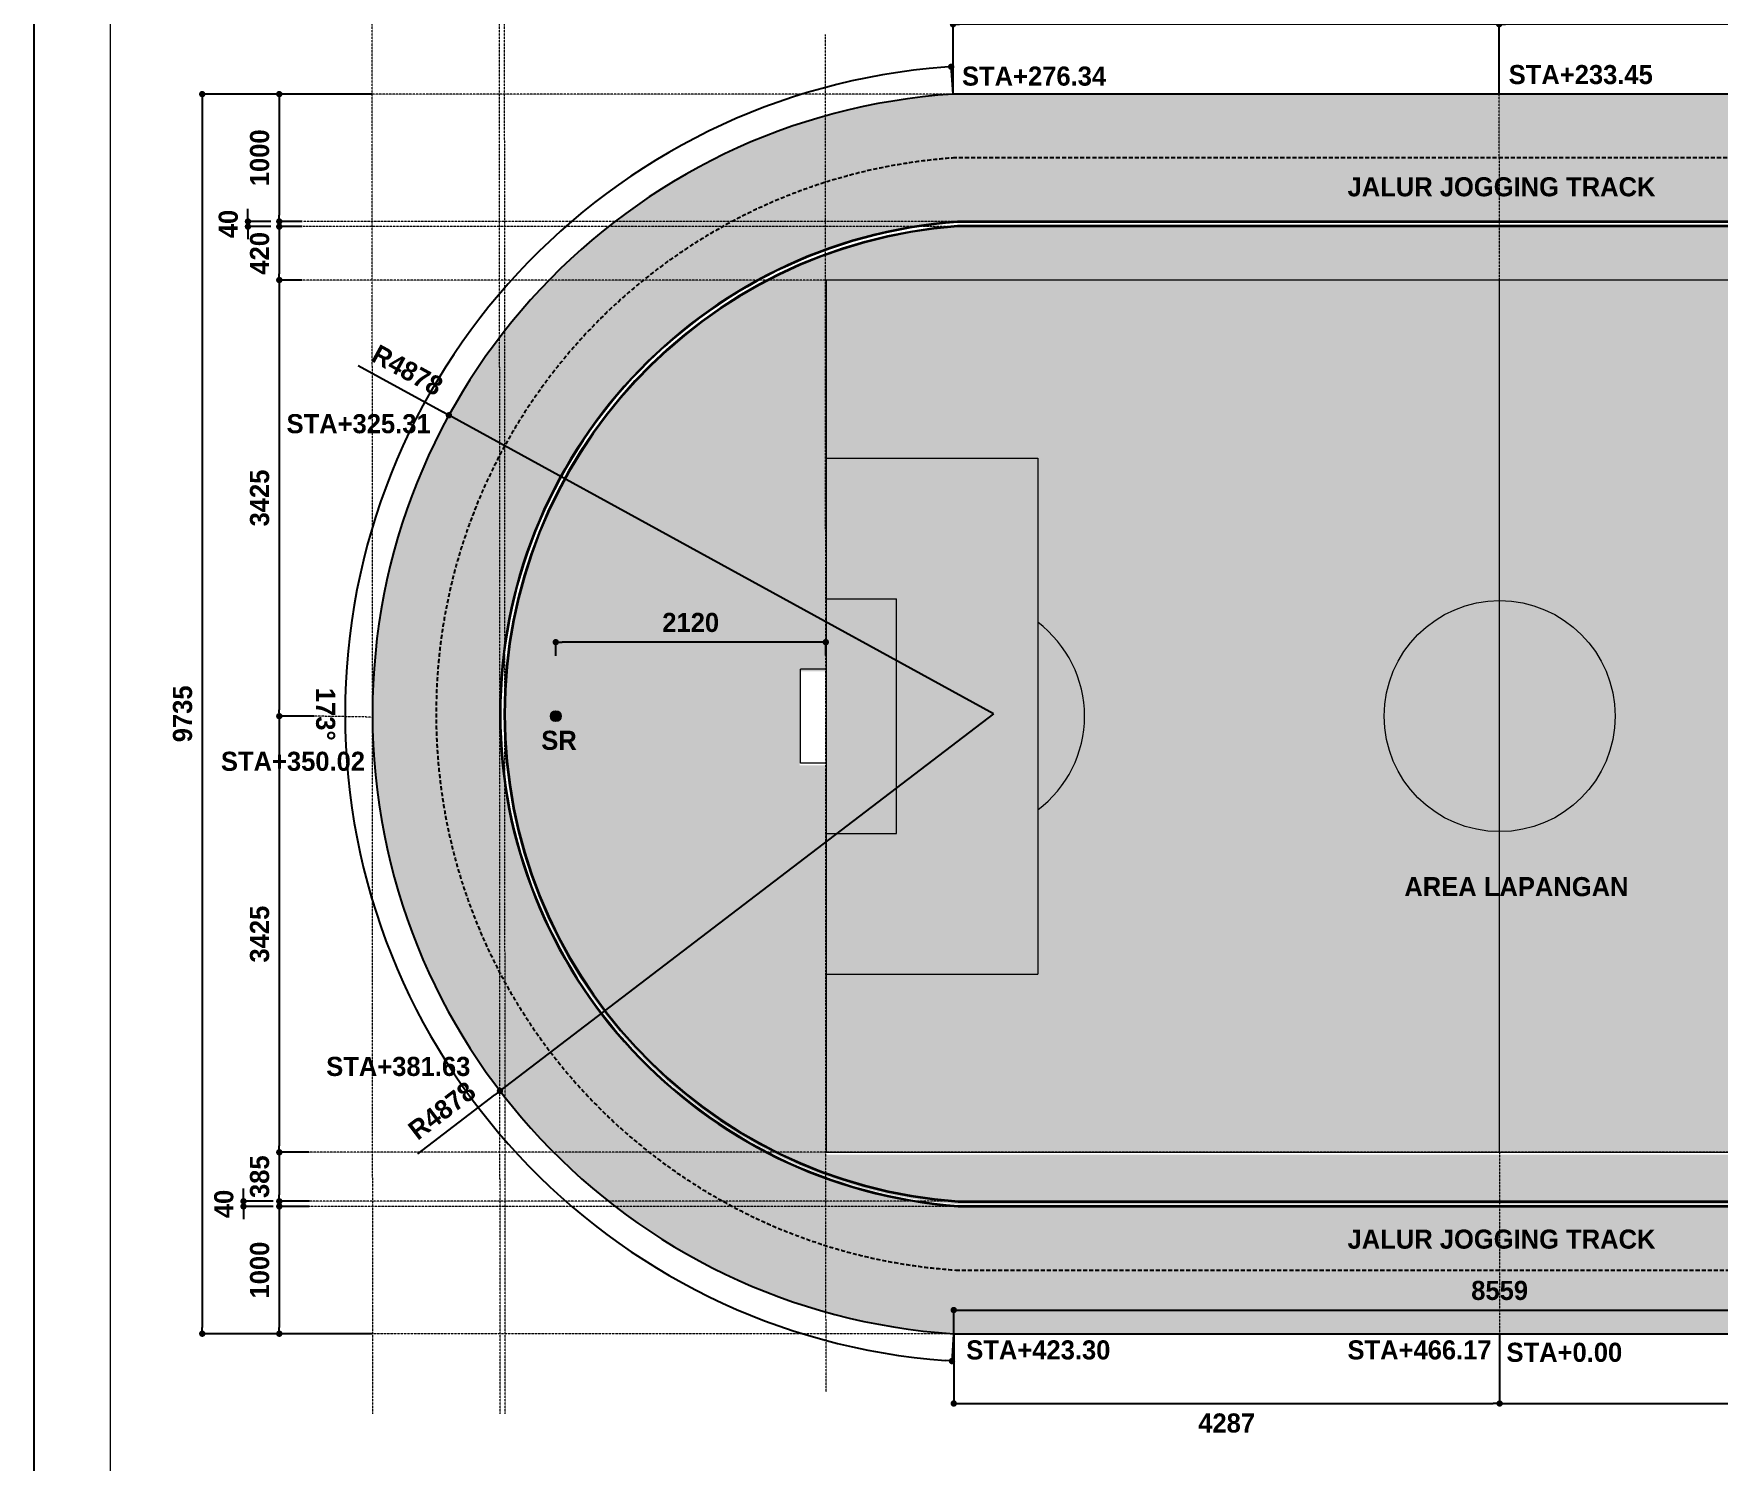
# Model space of a CAD drawing. Header units: centimetres. Extents: x -292707 to 138715, y -53922 to 66277.
# Drawn here: x 12715 to 25945, y -4486 to 6726 of the extents above; entities that cross this region are included whole.
import ezdxf

# ---------------------------------------------------------------- set-up
doc = ezdxf.new("R2010")
doc.units = ezdxf.units.CM
doc.linetypes.add('HIDDEN', pattern=[9.525, 6.35, -3.175])
for name, color, linetype in [('A-ALINE-7', 119, 'Continuous'), ('A-DIM', 157, 'Continuous'), ('A-TEXT', 254, 'Continuous')]:
    doc.layers.add(name, color=color, linetype=linetype)
for name, color, linetype, lineweight, true_color in [('A-FILL-1', 250, 'Continuous', 0, 0x333333), ('A-FILL-3', 7, 'Continuous', 0, 0x666666), ('A-FILL-5', 7, 'Continuous', 0, 0x999999), ('A-FILL-7', 7, 'Continuous', 0, 0xcccccc), ('A-FILL-8', 7, 'Continuous', 0, 0xe6e6e6), ('A-HATCH-97', 7, 'Continuous', 0, 0xf7f7f7), ('A-HATCH-97 @ 0.1', 7, 'Continuous', 0, 0xf7f7f7), ('A-HATCH-97 @ 10', 7, 'Continuous', 0, 0xf7f7f7), ('A-HATCH-97 @ 5', 7, 'Continuous', 0, 0xf7f7f7), ('A-HATCH-97 @ 7', 7, 'Continuous', 0, 0xf7f7f7)]:
    doc.layers.add(name, color=color, linetype=linetype, lineweight=lineweight, true_color=true_color)
doc.styles.add('Scale 1000', font='GOTHICB.TTF', dxfattribs={"height": 150})
doc.dimstyles.new('Scale 1000', dxfattribs={"dimscale": 0, "dimtxt": 150, "dimasz": 50, "dimexe": 5, "dimexo": 3, "dimgap": 75, "dimtad": 2, "dimdec": 0, "dimtxsty": 'Scale 1000', "dimblk": 'DOT', "dimcen": 2.5, "dimclrd": 256, "dimclre": 256, "dimclrt": 254, "dimadec": 0, "dimazin": 0, "dimtfac": 1, "dimtdec": 0, "dimtmove": 0, "dimatfit": 3, "dimldrblk": 'DOTSMALL', "dimfxl": 1, "dimtfillclr": 256, "dimlwd": -1, "dimlwe": -1, "dimarcsym": 0})

# ---------------------------------------------------------------- blocks, each defined once
blk = doc.blocks.new('_Dot')
at = {"color": 0, "linetype": 'ByBlock', "lineweight": -2}
blk.add_line((-0.5, 0), (-1, 0), dxfattribs=at)
at = {"color": 0, "linetype": 'ByBlock', "const_width": 0.5}
blk.add_lwpolyline([(-0.25, 0, 1), (0.25, 0, 1)], format="xyb", close=True, dxfattribs=at)
blk = doc.blocks.new('*D59')
at = {"layer": 'A-DIM', "ltscale": 0.25, "transparency": 16777216}
for p, q in [((14874, 6251), (14639, 6251)), ((14644, 6201), (14644, 5301)), ((14824, 5251), (14639, 5251))]:
    blk.add_line(p, q, dxfattribs=at)
at = {"layer": 'Defpoints', "color": 0, "ltscale": 0.25, "transparency": 16777216}
for p in [(14877, 6251), (14644, 5251), (14827, 5251)]:
    blk.add_point(p, dxfattribs=at)
at = {"layer": 'A-DIM', "ltscale": 0.25, "transparency": 16777216, "xscale": 50, "yscale": 50, "zscale": 50}
for p, rotation in [((14644, 6251), 90), ((14644, 5251), 270)]:
    blk.add_blockref('_Dot', p, dxfattribs=dict(at, rotation=rotation))
at = {"layer": 'A-DIM', "color": 254, "ltscale": 0.25, "transparency": 16777216, "insert": (14490, 5751), "char_height": 150, "attachment_point": 5, "rotation": 90, "style": 'Scale 1000'}
blk.add_mtext('1000', dxfattribs=at)
blk = doc.blocks.new('_DotSmall')
at = {"color": 0, "linetype": 'ByBlock', "const_width": 0.5}
blk.add_lwpolyline([(-0.0625, 0, 1), (0.0625, 0, 1)], format="xyb", close=True, dxfattribs=at)
blk = doc.blocks.new('*D60')
at = {"layer": 'A-DIM', "ltscale": 0.25, "transparency": 16777216}
for p, q in [((14824, 4791), (14639, 4791)), ((14644, 4741), (14644, 1416)), ((14918, 1366), (14639, 1366))]:
    blk.add_line(p, q, dxfattribs=at)
at = {"layer": 'Defpoints', "color": 0, "ltscale": 0.25, "transparency": 16777216}
for p in [(14827, 4791), (14644, 1366), (14921, 1366)]:
    blk.add_point(p, dxfattribs=at)
at = {"layer": 'A-DIM', "ltscale": 0.25, "transparency": 16777216, "xscale": 50, "yscale": 50, "zscale": 50}
for p, rotation in [((14644, 4791), 90), ((14644, 1366), 270)]:
    blk.add_blockref('_Dot', p, dxfattribs=dict(at, rotation=rotation))
at = {"layer": 'A-DIM', "color": 254, "ltscale": 0.25, "transparency": 16777216, "insert": (14490, 3079), "char_height": 150, "attachment_point": 5, "rotation": 90, "style": 'Scale 1000'}
blk.add_mtext('3425', dxfattribs=at)
blk = doc.blocks.new('*D61')
at = {"layer": 'A-DIM', "ltscale": 0.25, "transparency": 16777216}
for p, q in [((14918, 1366), (14639, 1366)), ((14644, 1316), (14644, -2009)), ((14878, -2059), (14639, -2059))]:
    blk.add_line(p, q, dxfattribs=at)
at = {"layer": 'Defpoints', "color": 0, "ltscale": 0.25, "transparency": 16777216}
for p in [(14921, 1366), (14644, -2059), (14881, -2059)]:
    blk.add_point(p, dxfattribs=at)
at = {"layer": 'A-DIM', "ltscale": 0.25, "transparency": 16777216, "xscale": 50, "yscale": 50, "zscale": 50}
for p, rotation in [((14644, 1366), 90), ((14644, -2059), 270)]:
    blk.add_blockref('_Dot', p, dxfattribs=dict(at, rotation=rotation))
at = {"layer": 'A-DIM', "color": 254, "ltscale": 0.25, "transparency": 16777216, "insert": (14490, -346), "char_height": 150, "attachment_point": 5, "rotation": 90, "style": 'Scale 1000'}
blk.add_mtext('3425', dxfattribs=at)
blk = doc.blocks.new('*D62')
at = {"layer": 'A-DIM', "ltscale": 0.25, "transparency": 16777216}
for p, q in [((14878, -2484), (14639, -2484)), ((14644, -2534), (14644, -3434)), ((14878, -3484), (14639, -3484))]:
    blk.add_line(p, q, dxfattribs=at)
at = {"layer": 'Defpoints', "color": 0, "ltscale": 0.25, "transparency": 16777216}
for p in [(14881, -2484), (14644, -3484), (14881, -3484)]:
    blk.add_point(p, dxfattribs=at)
at = {"layer": 'A-DIM', "ltscale": 0.25, "transparency": 16777216, "xscale": 50, "yscale": 50, "zscale": 50}
for p, rotation in [((14644, -2484), 90), ((14644, -3484), 270)]:
    blk.add_blockref('_Dot', p, dxfattribs=dict(at, rotation=rotation))
at = {"layer": 'A-DIM', "color": 254, "ltscale": 0.25, "transparency": 16777216, "insert": (14490, -2984), "char_height": 150, "attachment_point": 5, "rotation": 90, "style": 'Scale 1000'}
blk.add_mtext('1000', dxfattribs=at)
blk = doc.blocks.new('gfdgfd')
at = {"layer": 'A-FILL-8'}
h = blk.add_hatch(color=256, dxfattribs=at)
h.dxf.hatch_style = 1
h.paths.add_polyline_path([(29518, 27), (18938, 27), (18938, -6823), (29518, -6823)])
at = {"layer": 'A-FILL-1'}
for p, q in [((24228, -6823), (24228, 27)), ((18938, -1371), (20600, -1371)), ((20600, -1371), (20600, -5425)), ((18938, -2476), (19492, -2476)), ((19492, -4320), (19492, -2476)), ((18938, -3029), (18736, -3029)), ((18736, -3767), (18736, -3029)), ((18938, -3767), (18736, -3767)), ((18938, -4320), (19492, -4320)), ((18938, -5425), (20600, -5425))]:
    blk.add_line(p, q, dxfattribs=at)
blk.add_lwpolyline([(29518, 27), (18938, 27), (18938, -6823), (29518, -6823)], close=True, dxfattribs=at)
for points in [[(29518, -1371), (27856, -1371), (27856, -5425), (29518, -5425)], [(29518, -4320), (28964, -4320), (28964, -2476), (29518, -2476)], [(29518, -3767), (29719, -3767), (29719, -3029), (29518, -3029)]]:
    blk.add_lwpolyline(points, dxfattribs=at)
blk.add_circle((24228, -3398), 907, dxfattribs=at)
for centre, start, end in [((20046, -3398), 306.9482, 53.0518), ((28410, -3398), 126.9482, 233.0518)]:
    blk.add_arc(centre, 922, start, end, dxfattribs=at)
blk = doc.blocks.new('*D64')
at = {"layer": 'A-DIM', "ltscale": 0.25, "transparency": 16777216}
for p, q in [((14878, -2059), (14639, -2059)), ((14644, -2109), (14644, -2394)), ((14878, -2444), (14639, -2444))]:
    blk.add_line(p, q, dxfattribs=at)
at = {"layer": 'Defpoints', "color": 0, "ltscale": 0.25, "transparency": 16777216}
for p in [(14881, -2059), (14644, -2444), (14881, -2444)]:
    blk.add_point(p, dxfattribs=at)
at = {"layer": 'A-DIM', "ltscale": 0.25, "transparency": 16777216, "xscale": 50, "yscale": 50, "zscale": 50}
for p, rotation in [((14644, -2059), 90), ((14644, -2444), 270)]:
    blk.add_blockref('_Dot', p, dxfattribs=dict(at, rotation=rotation))
at = {"layer": 'A-DIM', "color": 254, "ltscale": 0.25, "transparency": 16777216, "insert": (14490, -2251), "char_height": 150, "attachment_point": 5, "rotation": 90, "style": 'Scale 1000'}
blk.add_mtext('385', dxfattribs=at)
blk = doc.blocks.new('*D65')
at = {"layer": 'A-DIM', "ltscale": 0.25, "transparency": 16777216}
for p, q in [((14824, 5211), (14639, 5211)), ((14644, 5161), (14644, 4841)), ((14824, 4791), (14639, 4791))]:
    blk.add_line(p, q, dxfattribs=at)
at = {"layer": 'Defpoints', "color": 0, "ltscale": 0.25, "transparency": 16777216}
for p in [(14827, 5211), (14644, 4791), (14827, 4791)]:
    blk.add_point(p, dxfattribs=at)
at = {"layer": 'A-DIM', "ltscale": 0.25, "transparency": 16777216, "xscale": 50, "yscale": 50, "zscale": 50}
for p, rotation in [((14644, 5211), 90), ((14644, 4791), 270)]:
    blk.add_blockref('_Dot', p, dxfattribs=dict(at, rotation=rotation))
at = {"layer": 'A-DIM', "color": 254, "ltscale": 0.25, "transparency": 16777216, "insert": (14490, 5001), "char_height": 150, "attachment_point": 5, "rotation": 90, "style": 'Scale 1000'}
blk.add_mtext('420', dxfattribs=at)
blk = doc.blocks.new('*D66')
at = {"layer": 'A-DIM', "ltscale": 0.25, "transparency": 16777216}
for p, q in [((14398, 5301), (14398, 5351)), ((14578, 5251), (14393, 5251)), ((14578, 5211), (14393, 5211)), ((14398, 5251), (14398, 5211)), ((14398, 5161), (14398, 5111))]:
    blk.add_line(p, q, dxfattribs=at)
at = {"layer": 'Defpoints', "color": 0, "ltscale": 0.25, "transparency": 16777216}
for p in [(14398, 5211), (14581, 5251), (14581, 5211)]:
    blk.add_point(p, dxfattribs=at)
at = {"layer": 'A-DIM', "ltscale": 0.25, "transparency": 16777216, "xscale": 50, "yscale": 50, "zscale": 50}
for p, rotation in [((14398, 5251), 270), ((14398, 5211), 90)]:
    blk.add_blockref('_Dot', p, dxfattribs=dict(at, rotation=rotation))
at = {"layer": 'A-DIM', "color": 254, "ltscale": 0.25, "transparency": 16777216, "insert": (14244, 5231), "char_height": 150, "attachment_point": 5, "rotation": 90, "style": 'Scale 1000'}
blk.add_mtext('40', dxfattribs=at)
blk = doc.blocks.new('*D69')
at = {"layer": 'A-DIM', "ltscale": 0.25, "transparency": 16777216}
for p, q in [((14363, -2394), (14363, -2344)), ((14596, -2444), (14358, -2444)), ((14596, -2484), (14358, -2484)), ((14363, -2484), (14363, -2444)), ((14363, -2534), (14363, -2584))]:
    blk.add_line(p, q, dxfattribs=at)
at = {"layer": 'Defpoints', "color": 0, "ltscale": 0.25, "transparency": 16777216}
for p in [(14363, -2444), (14599, -2444), (14599, -2484)]:
    blk.add_point(p, dxfattribs=at)
at = {"layer": 'A-DIM', "ltscale": 0.25, "transparency": 16777216, "xscale": 50, "yscale": 50, "zscale": 50}
for p, rotation in [((14363, -2444), 270), ((14363, -2484), 90)]:
    blk.add_blockref('_Dot', p, dxfattribs=dict(at, rotation=rotation))
at = {"layer": 'A-DIM', "color": 254, "ltscale": 0.25, "transparency": 16777216, "insert": (14209, -2465), "char_height": 150, "attachment_point": 5, "rotation": 90, "style": 'Scale 1000'}
blk.add_mtext('40', dxfattribs=at)
blk = doc.blocks.new('*D70')
at = {"layer": 'A-DIM', "ltscale": 0.25, "transparency": 16777216}
for p, q in [((15371, 6251), (14034, 6251)), ((14039, 6201), (14039, -3434)), ((15371, -3484), (14034, -3484))]:
    blk.add_line(p, q, dxfattribs=at)
at = {"layer": 'Defpoints', "color": 0, "ltscale": 0.25, "transparency": 16777216}
for p in [(15374, 6251), (14039, -3484), (15374, -3484)]:
    blk.add_point(p, dxfattribs=at)
at = {"layer": 'A-DIM', "ltscale": 0.25, "transparency": 16777216, "xscale": 50, "yscale": 50, "zscale": 50}
for p, rotation in [((14039, 6251), 90), ((14039, -3484), 270)]:
    blk.add_blockref('_Dot', p, dxfattribs=dict(at, rotation=rotation))
at = {"layer": 'A-DIM', "color": 254, "ltscale": 0.25, "transparency": 16777216, "insert": (13885, 1384), "char_height": 150, "attachment_point": 5, "rotation": 90, "style": 'Scale 1000'}
blk.add_mtext('9735', dxfattribs=at)
blk = doc.blocks.new('*D71')
at = {"layer": 'A-DIM', "ltscale": 0.25, "transparency": 16777216}
for p, q in [((16815, 1841), (16815, 1952)), ((18886, 1947), (16865, 1947)), ((18936, 1842), (18936, 1952))]:
    blk.add_line(p, q, dxfattribs=at)
at = {"layer": 'Defpoints', "color": 0, "ltscale": 0.25, "transparency": 16777216}
for p in [(16815, 1947), (16815, 1838), (18936, 1839)]:
    blk.add_point(p, dxfattribs=at)
at = {"layer": 'A-DIM', "ltscale": 0.25, "transparency": 16777216, "xscale": 50, "yscale": 50, "zscale": 50, "rotation": 180}
blk.add_blockref('_Dot', (16815, 1947), dxfattribs=at)
at = {"layer": 'A-DIM', "ltscale": 0.25, "transparency": 16777216, "xscale": 50, "yscale": 50, "zscale": 50}
blk.add_blockref('_Dot', (18936, 1947), dxfattribs=at)
at = {"layer": 'A-DIM', "color": 254, "ltscale": 0.25, "transparency": 16777216, "insert": (17875, 2101), "char_height": 150, "attachment_point": 5, "style": 'Scale 1000'}
blk.add_mtext('2120', dxfattribs=at)
blk = doc.blocks.new('jhgkjhkjhkjh')
at = {"layer": 'A-FILL-1', "ltscale": 0.25}
blk.add_lwpolyline([(-1286.61, 931.53), (-933.61, 931.53), (-933.61, 1218.53), (-1286.61, 1218.53)], close=True, dxfattribs=at)
at = {"layer": 'Defpoints'}
blk.add_lwpolyline([(-1296.61, 926.53), (-876.61, 926.53), (-876.61, 1223.53), (-1296.61, 1223.53)], close=True, dxfattribs=at)
blk = doc.blocks.new('*D147')
at = {"layer": 'A-DIM', "ltscale": 0.25, "transparency": 16777216}
for p, q in [((19935, 6254), (19921, 6471)), ((19940, -3487), (19926, -3704))]:
    blk.add_line(p, q, dxfattribs=at)
blk.add_arc((20254, 1384), 5093, 94.3019, 265.7579, dxfattribs=at)
at = {"layer": 'Defpoints', "color": 0, "ltscale": 0.25, "transparency": 16777216}
for p in [(19935, 6251), (15787, 3832), (20254, 1384), (19941, -3484)]:
    blk.add_point(p, dxfattribs=at)
at = {"layer": 'A-DIM', "ltscale": 0.25, "transparency": 16777216, "xscale": 50, "yscale": 50, "zscale": 50}
for p, rotation in [((19921, 6466), 4.020624942834791), ((19927, -3699), 356.0391179693249)]:
    blk.add_blockref('_Dot', p, dxfattribs=dict(at, rotation=rotation))
at = {"layer": 'A-DIM', "color": 254, "ltscale": 0.25, "transparency": 16777216, "insert": (15007, 1381), "char_height": 150, "attachment_point": 5, "rotation": 270.0299, "style": 'Scale 1000'}
blk.add_mtext('173°', dxfattribs=at)
blk = doc.blocks.new('*D151')
at = {"layer": 'A-DIM', "ltscale": 0.25, "transparency": 16777216}
for p, q in [((19941, -3481), (19941, -3293)), ((19991, -3298), (28449, -3298)), ((28499, -3295), (28499, -3293))]:
    blk.add_line(p, q, dxfattribs=at)
at = {"layer": 'Defpoints', "color": 0, "ltscale": 0.25, "transparency": 16777216}
for p in [(28499, -3298), (28499, -3298), (19941, -3484)]:
    blk.add_point(p, dxfattribs=at)
at = {"layer": 'A-DIM', "ltscale": 0.25, "transparency": 16777216, "xscale": 50, "yscale": 50, "zscale": 50, "rotation": 180}
blk.add_blockref('_Dot', (19941, -3298), dxfattribs=at)
at = {"layer": 'A-DIM', "ltscale": 0.25, "transparency": 16777216, "xscale": 50, "yscale": 50, "zscale": 50}
blk.add_blockref('_Dot', (28499, -3298), dxfattribs=at)
at = {"layer": 'A-DIM', "color": 254, "ltscale": 0.25, "transparency": 16777216, "insert": (24228, -3145), "char_height": 150, "attachment_point": 5, "style": 'Scale 1000'}
blk.add_mtext('8559', dxfattribs=at)
blk = doc.blocks.new('*D153')
at = {"layer": 'A-DIM', "ltscale": 0.25, "transparency": 16777216}
for p, q in [((15263, 4120), (15933, 3753)), ((20254, 1384), (15976, 3729))]:
    blk.add_line(p, q, dxfattribs=at)
at = {"layer": 'Defpoints', "color": 0, "ltscale": 0.25, "transparency": 16777216}
for p in [(15976, 3729), (20254, 1384)]:
    blk.add_point(p, dxfattribs=at)
at = {"layer": 'A-DIM', "ltscale": 0.25, "transparency": 16777216, "xscale": 50, "yscale": 50, "zscale": 50, "rotation": 331.2663771787309}
blk.add_blockref('_Dot', (15976, 3729), dxfattribs=at)
at = {"layer": 'A-DIM', "color": 254, "ltscale": 0.25, "transparency": 16777216, "insert": (15650, 4083), "char_height": 150, "attachment_point": 5, "rotation": 331.2664, "style": 'Scale 1000'}
blk.add_mtext('R4878', dxfattribs=at)
blk = doc.blocks.new('*D154')
at = {"layer": 'A-DIM', "ltscale": 0.25, "transparency": 16777216}
for p, q in [((20254, 1384), (16377, -1577)), ((15731, -2071), (16337, -1607))]:
    blk.add_line(p, q, dxfattribs=at)
at = {"layer": 'Defpoints', "color": 0, "ltscale": 0.25, "transparency": 16777216}
for p in [(20254, 1384), (16377, -1577)]:
    blk.add_point(p, dxfattribs=at)
at = {"layer": 'A-DIM', "ltscale": 0.25, "transparency": 16777216, "xscale": 50, "yscale": 50, "zscale": 50, "rotation": 37.36943860844729}
blk.add_blockref('_Dot', (16377, -1577), dxfattribs=at)
at = {"layer": 'A-DIM', "color": 254, "ltscale": 0.25, "transparency": 16777216, "insert": (15921, -1732), "char_height": 150, "attachment_point": 5, "rotation": 37.3694, "style": 'Scale 1000'}
blk.add_mtext('R4878', dxfattribs=at)
blk = doc.blocks.new('*D159')
at = {"layer": 'A-DIM', "ltscale": 0.25, "transparency": 16777216}
for p, q in [((24224, 6254), (24224, 6805)), ((28454, 6800), (24274, 6800)), ((28504, 6254), (28504, 6805))]:
    blk.add_line(p, q, dxfattribs=at)
at = {"layer": 'Defpoints', "color": 0, "ltscale": 0.25, "transparency": 16777216}
for p in [(24224, 6800), (24224, 6251), (28504, 6251)]:
    blk.add_point(p, dxfattribs=at)
at = {"layer": 'A-DIM', "ltscale": 0.25, "transparency": 16777216, "xscale": 50, "yscale": 50, "zscale": 50, "rotation": 180}
blk.add_blockref('_Dot', (24224, 6800), dxfattribs=at)
at = {"layer": 'A-DIM', "ltscale": 0.25, "transparency": 16777216, "xscale": 50, "yscale": 50, "zscale": 50}
blk.add_blockref('_Dot', (28504, 6800), dxfattribs=at)
at = {"layer": 'A-DIM', "color": 254, "ltscale": 0.25, "transparency": 16777216, "insert": (26364, 6954), "char_height": 150, "attachment_point": 5, "style": 'Scale 1000'}
blk.add_mtext('4279', dxfattribs=at)
blk = doc.blocks.new('*D160')
at = {"layer": 'A-DIM', "ltscale": 0.25, "transparency": 16777216}
for p, q in [((19935, 6254), (19935, 6805)), ((24174, 6800), (19985, 6800)), ((24224, 6254), (24224, 6805))]:
    blk.add_line(p, q, dxfattribs=at)
at = {"layer": 'Defpoints', "color": 0, "ltscale": 0.25, "transparency": 16777216}
for p in [(19935, 6800), (19935, 6251), (24224, 6251)]:
    blk.add_point(p, dxfattribs=at)
at = {"layer": 'A-DIM', "ltscale": 0.25, "transparency": 16777216, "xscale": 50, "yscale": 50, "zscale": 50, "rotation": 180}
blk.add_blockref('_Dot', (19935, 6800), dxfattribs=at)
at = {"layer": 'A-DIM', "ltscale": 0.25, "transparency": 16777216, "xscale": 50, "yscale": 50, "zscale": 50}
blk.add_blockref('_Dot', (24224, 6800), dxfattribs=at)
at = {"layer": 'A-DIM', "color": 254, "ltscale": 0.25, "transparency": 16777216, "insert": (22080, 6954), "char_height": 150, "attachment_point": 5, "style": 'Scale 1000'}
blk.add_mtext('4289', dxfattribs=at)
blk = doc.blocks.new('*D165')
at = {"layer": 'A-DIM', "ltscale": 0.25, "transparency": 16777216}
for p, q in [((19941, -3487), (19941, -4037)), ((24228, -3487), (24228, -4037)), ((19991, -4032), (24178, -4032))]:
    blk.add_line(p, q, dxfattribs=at)
at = {"layer": 'Defpoints', "color": 0, "ltscale": 0.25, "transparency": 16777216}
for p in [(19941, -3484), (24228, -3484), (24228, -4032)]:
    blk.add_point(p, dxfattribs=at)
at = {"layer": 'A-DIM', "ltscale": 0.25, "transparency": 16777216, "xscale": 50, "yscale": 50, "zscale": 50, "rotation": 180}
blk.add_blockref('_Dot', (19941, -4032), dxfattribs=at)
at = {"layer": 'A-DIM', "ltscale": 0.25, "transparency": 16777216, "xscale": 50, "yscale": 50, "zscale": 50}
blk.add_blockref('_Dot', (24228, -4032), dxfattribs=at)
at = {"layer": 'A-DIM', "color": 254, "ltscale": 0.25, "transparency": 16777216, "insert": (22084, -4186), "char_height": 150, "attachment_point": 5, "style": 'Scale 1000'}
blk.add_mtext('4287', dxfattribs=at)
blk = doc.blocks.new('*D166')
at = {"layer": 'A-DIM', "ltscale": 0.25, "transparency": 16777216}
for p, q in [((24228, -3487), (24228, -4037)), ((28509, -3487), (28509, -4037)), ((24278, -4032), (28459, -4032))]:
    blk.add_line(p, q, dxfattribs=at)
at = {"layer": 'Defpoints', "color": 0, "ltscale": 0.25, "transparency": 16777216}
for p in [(24228, -3484), (28509, -3484), (28509, -4032)]:
    blk.add_point(p, dxfattribs=at)
at = {"layer": 'A-DIM', "ltscale": 0.25, "transparency": 16777216, "xscale": 50, "yscale": 50, "zscale": 50, "rotation": 180}
blk.add_blockref('_Dot', (24228, -4032), dxfattribs=at)
at = {"layer": 'A-DIM', "ltscale": 0.25, "transparency": 16777216, "xscale": 50, "yscale": 50, "zscale": 50}
blk.add_blockref('_Dot', (28509, -4032), dxfattribs=at)
at = {"layer": 'A-DIM', "color": 254, "ltscale": 0.25, "transparency": 16777216, "insert": (26368, -4186), "char_height": 150, "attachment_point": 5, "style": 'Scale 1000'}
blk.add_mtext('4281', dxfattribs=at)
blk = doc.blocks.new('*U1254')
at = {"layer": 'A-HATCH-97 @ 0.1', "ltscale": 0.25}
h = blk.add_hatch(color=256, dxfattribs=at)
h.dxf.hatch_style = 1
edge = h.paths.add_edge_path()
edge.add_line((28483, 5211), (19965, 5211))
edge.add_arc((20254, 1384), 3838, 94.3076, 265.7992)
edge.add_line((19972, -2444), (28480, -2444))
edge.add_arc((28251, 1383), 3834, 273.4148, 446.5425)
h.paths.add_polyline_path([(29513, 1717), (29714, 1717), (29714, 997), (29518, 997), (29518, -2077), (18933, -2077), (18933, 979), (18731, 979), (18731, 1717), (18933, 1717), (18933, 4773), (29513, 4773)], flags=16)
edge = h.paths.add_edge_path(flags=0)
edge.add_arc((28405, 1348), 922, 126.9482, 233.0518, ccw=False)
edge.add_line((27851, 2085), (27851, 612))
edge = h.paths.add_edge_path(flags=0)
edge.add_arc((24223, 1348), 907, 0, 360)
edge = h.paths.add_edge_path(flags=0)
edge.add_line((20595, 612), (20595, 2085))
edge.add_arc((20041, 1348), 922, -53.0518, 53.0518, ccw=False)
at = {"layer": 'A-HATCH-97 @ 10', "ltscale": 0.25}
h = blk.add_hatch(color=256, dxfattribs=at)
h.dxf.hatch_style = 1
edge = h.paths.add_edge_path()
edge.add_line((28483, 5211), (19965, 5211))
edge.add_arc((20254, 1384), 3838, 94.3076, 265.7992)
edge.add_line((19972, -2444), (28480, -2444))
edge.add_arc((28251, 1383), 3834, 273.4148, 446.5425)
h.paths.add_polyline_path([(29513, 1717), (29714, 1717), (29714, 997), (29518, 997), (29518, -2077), (18933, -2077), (18933, 979), (18731, 979), (18731, 1717), (18933, 1717), (18933, 4773), (29513, 4773)], flags=16)
edge = h.paths.add_edge_path(flags=0)
edge.add_arc((28405, 1348), 922, 126.9482, 233.0518, ccw=False)
edge.add_line((27851, 2085), (27851, 612))
edge = h.paths.add_edge_path(flags=0)
edge.add_arc((24223, 1348), 907, 0, 360)
edge = h.paths.add_edge_path(flags=0)
edge.add_line((20595, 612), (20595, 2085))
edge.add_arc((20041, 1348), 922, -53.0518, 53.0518, ccw=False)
at = {"layer": 'A-HATCH-97 @ 5', "ltscale": 0.25}
h = blk.add_hatch(color=256, dxfattribs=at)
h.dxf.hatch_style = 1
edge = h.paths.add_edge_path()
edge.add_line((28483, 5211), (19965, 5211))
edge.add_arc((20254, 1384), 3838, 94.3076, 265.7992)
edge.add_line((19972, -2444), (28480, -2444))
edge.add_arc((28251, 1383), 3834, 273.4148, 446.5425)
h.paths.add_polyline_path([(29513, 1717), (29714, 1717), (29714, 997), (29518, 997), (29518, -2077), (18933, -2077), (18933, 979), (18731, 979), (18731, 1717), (18933, 1717), (18933, 4773), (29513, 4773)], flags=16)
edge = h.paths.add_edge_path(flags=0)
edge.add_arc((28405, 1348), 922, 126.9482, 233.0518, ccw=False)
edge.add_line((27851, 2085), (27851, 612))
edge = h.paths.add_edge_path(flags=0)
edge.add_arc((24223, 1348), 907, 0, 360)
edge = h.paths.add_edge_path(flags=0)
edge.add_line((20595, 612), (20595, 2085))
edge.add_arc((20041, 1348), 922, -53.0518, 53.0518, ccw=False)
at = {"layer": 'A-HATCH-97 @ 7', "ltscale": 0.25}
h = blk.add_hatch(color=256, dxfattribs=at)
h.dxf.hatch_style = 1
edge = h.paths.add_edge_path()
edge.add_line((28483, 5211), (19965, 5211))
edge.add_arc((20254, 1384), 3838, 94.3076, 265.7992)
edge.add_line((19972, -2444), (28480, -2444))
edge.add_arc((28251, 1383), 3834, 273.4148, 446.5425)
h.paths.add_polyline_path([(29513, 1717), (29714, 1717), (29714, 997), (29518, 997), (29518, -2077), (18933, -2077), (18933, 979), (18731, 979), (18731, 1717), (18933, 1717), (18933, 4773), (29513, 4773)], flags=16)
edge = h.paths.add_edge_path(flags=0)
edge.add_arc((28405, 1348), 922, 126.9482, 233.0518, ccw=False)
edge.add_line((27851, 2085), (27851, 612))
edge = h.paths.add_edge_path(flags=0)
edge.add_arc((24223, 1348), 907, 0, 360)
edge = h.paths.add_edge_path(flags=0)
edge.add_line((20595, 612), (20595, 2085))
edge.add_arc((20041, 1348), 922, -53.0518, 53.0518, ccw=False)

msp = doc.modelspace()

# ---------------------------------------------------------------- hatches: boundary and pattern name
at = {"layer": 'A-FILL-5'}
h = msp.add_hatch(color=256, dxfattribs=at)
h.dxf.hatch_style = 1
edge = h.paths.add_edge_path()
edge.add_arc((16815.6, 1365.9), 40, 0, 360)
at = {"layer": 'A-FILL-7'}
h = msp.add_hatch(color=256, dxfattribs=at)
h.dxf.hatch_style = 1
edge = h.paths.add_edge_path()
edge.add_arc((28250.9, 1383.9), 4874.7, 273.0337, 446.80782)
edge.add_line((28522.4, 6251), (19934.4, 6251))
edge.add_arc((20253.5, 1383.7), 4877.7, 93.75076, 266.3206)
edge.add_line((19940.5, -3484), (28508.9, -3484))
edge = h.paths.add_edge_path(flags=16)
edge.add_arc((28251.4, 1383.4), 3874.2, 273.39645, 446.65752)
edge.add_line((28477.3, 5251), (19968.8, 5250.9))
edge.add_arc((20253.9, 1383.3), 3878.1, 94.21564, 265.718)
edge.add_line((19964.4, -2484), (28480.9, -2484))
at = {"layer": 'A-TEXT', "ltscale": 0.25}
h = msp.add_hatch(dxfattribs=at)
h.set_pattern_fill('AR-SAND', color=256, scale=5)
h.set_pattern_definition([(37.5, (-5.04, 36276.96), (-8.00016, 244.7066), [0, -193.04, 0, -215.9, 0, -206.375]), (7.5, (-5.04, 36276.96), (224.7616, 358.4126), [0, -104.14, 0, -173.99, 0, -66.675]), (327.5, (-161.25, 36276.96), (395.4962, 0.7186), [0, -63.5, 0, -228.6, 0, -298.45]), (317.5, (-161.25, 36276.96), (381.7782, 111.4647), [0, -31.75, 0, -149.86, 0, -171.45])])
h.paths.add_polyline_path([(28470.4, 5198.2), (19966.2, 5198.2, 0.9295904), (19970.7, -2466.8), (28474.9, -2466.8, 0.9427091)])
h.paths.add_polyline_path([(29714.3, 1716.9), (29714.3, 979.5), (29512.8, 979.5), (29512.8, -2076.8), (18932.8, -2076.8), (18932.8, 979.5), (18731.3, 979.5), (18731.3, 1716.9), (18932.8, 1716.9), (18932.8, 4773.2), (29512.8, 4773.2), (29512.8, 1716.9)], flags=16)
h.paths.add_polyline_path([(27850.7, 611.6, -0.499146), (27850.7, 2084.8)], flags=0)
h.paths.add_polyline_path([(25129.4, 1348.2, -1), (23316.2, 1348.2, -1)], flags=0)
h.paths.add_polyline_path([(20594.9, 611.6), (20594.9, 2084.8, -0.499146)], flags=0)

# ---------------------------------------------------------------- linework, layer by layer
at = {"layer": 'A-ALINE-7', "ltscale": 0.14}
for points in [[(28508.9, -3484, 0.9489945), (28503.8, 6251), (19935.4, 6251, 0.9372656), (19940.5, -3484)], [(28480.9, -2484, 0.9429613), (28476.4, 5251), (19969.9, 5251, 0.9298981), (19974.5, -2484)], [(28480.8, -2479, 0.9429254), (28476.3, 5246), (19970.1, 5246, 0.9298544), (19974.6, -2479)], [(28479.9, -2449, 0.9427091), (28475.4, 5216), (19971.2, 5216, 0.9295904), (19975.7, -2449)]]:
    msp.add_lwpolyline(points, format="xyb", close=True, dxfattribs=at)
at = {"layer": 'A-ALINE-7', "linetype": 'HIDDEN', "ltscale": 5}
msp.add_lwpolyline([(28495.3, -2984, 0.9462324), (28490.5, 5751), (19952.2, 5751, 0.9338912), (19957, -2984)], format="xyb", close=True, dxfattribs=at)
at = {"layer": 'A-ALINE-7', "ltscale": 0.14}
msp.add_lwpolyline([(28479.8, -2444, 0.9426728), (28475.3, 5211), (19971.4, 5211, 0.9295461), (19975.9, -2444), (28479.8, -2444)], format="xyb", dxfattribs=at)
at = {"layer": 'A-FILL-3', "linetype": 'HIDDEN', "ltscale": 0.25}
for p, q in [((15378.1, -4112.6), (15373.6, 6844.6)), ((16378.1, -4112.6), (16373.6, 6844.6)), ((16418.1, -4112.6), (16413.6, 6844.6)), ((18937.8, -3941.3), (18933.3, 6718.4)), ((33571.5, 6251), (14877.4, 6251)), ((31217.7, 5251), (14831.8, 5251)), ((31269.2, 5211), (14831.8, 5211)), ((33610.4, 4791), (14827.3, 4791)), ((15375.9, 1358.5), (14920.8, 1366)), ((33574.9, -2059), (14880.8, -2059)), ((31269.5, -2444), (14880.8, -2444)), ((31269.5, -2444), (14880.8, -2444)), ((31218.1, -2484), (14880.8, -2484)), ((33574.9, -3484), (14880.8, -3484))]:
    msp.add_line(p, q, dxfattribs=at)
for points in [[(24227.8, 4791), (24223.3, 6718.4)], [(24227.8, -2059), (24227.8, -3951.3)]]:
    msp.add_lwpolyline(points, dxfattribs=at)
at = {"layer": 'A-TEXT', "ltscale": 0.25}
for radius in [40, 35]:
    msp.add_circle((16815.6, 1365.9), radius, dxfattribs=at)

# ---------------------------------------------------------------- block references
at = {"layer": 'A-HATCH-97'}
msp.add_blockref('*U1254', (0, 0), dxfattribs=at)
at = {"layer": 'A-TEXT', "xscale": 60, "yscale": 60, "zscale": 60}
msp.add_blockref('jhgkjhkjhkjh', (90511.9, -62809), dxfattribs=at)
at = {"layer": 'A-TEXT'}
msp.add_blockref('gfdgfd', (0, 4764.1), dxfattribs=at)

# ---------------------------------------------------------------- texts
at = {"layer": 'A-TEXT', "ltscale": 0.25, "char_height": 150, "attachment_point": 1, "style": 'Scale 1000'}
for s, width, insert in [('STA+276.34', 506.231, (20005.6, 6467.8)), ('STA+233.45', 506.231, (24299.1, 6479.7)), ('\\pi616.70493;JALUR JOGGING TRACK', 3615.055, (22416.8, 5598.4)), ('STA+325.31', 506.231, (14701, 3738)), ('SR', 399.477, (16701.3, 1251.4)), ('STA+350.02', 506.231, (14185.6, 1086.6)), ('\\pi941.63695;AREA LAPANGAN', 3615.055, (22537.9, 102.3)), ('STA+381.63', 506.231, (15012.5, -1309.7)), ('\\pi616.70493;JALUR JOGGING TRACK', 3615.055, (22416.8, -2666)), ('STA+423.30', 506.231, (20039, -3536.1)), ('STA+466.17', 506.231, (23033, -3536.1)), ('STA+0.00', 506.231, (24281.9, -3554.8))]:
    msp.add_mtext_dynamic_manual_height_columns(s, width=width, gutter_width=750, heights=[0], dxfattribs=dict(at, insert=insert))

# ---------------------------------------------------------------- dimensions: what is measured, and where the dimension line sits
at = {"layer": 'A-DIM', "ltscale": 0.25}
for base, p1, p2, override, picture, middle in [((19935.4, 6800.3), (24224.4, 6251), (19935.4, 6251), {"dimscale": 1, "dimtmove": 1}, '*D160', (22079.9, 6954)), ((24224.4, 6800.3), (28503.8, 6251), (24224.4, 6251), {"dimscale": 1}, '*D159', (26364.1, 6954)), ((16815.4, 1947.1), (18935.6, 1838.6), (16815.4, 1837.7), {"dimscale": 1}, '*D71', (17875.5, 2100.9)), ((24227.8, -4032), (19940.5, -3484), (24227.8, -3484), {"dimscale": 1}, '*D165', (22084.2, -4185.8)), ((28508.9, -4032), (24227.8, -3484), (28508.9, -3484), {"dimscale": 1, "dimtmove": 1}, '*D166', (26368.4, -4185.7))]:
    dim = msp.add_linear_dim(base=base, p1=p1, p2=p2, dimstyle='Scale 1000', override=override, dxfattribs=at)
    dim.commit()
    dim.dimension.update_dxf_attribs({"geometry": picture, "text_midpoint": middle})
dim = msp.add_angular_dim_3p(base=(15787.5, 3832.2), center=(20253.5, 1383.7), p1=(19935.4, 6251), p2=(19940.5, -3484), dimstyle='Scale 1000', override={"dimscale": 1}, dxfattribs=at)
dim.commit()
dim.dimension.update_dxf_attribs({"geometry": '*D147', "text_midpoint": (15006.5, 1381)})
for base, p1, p2, override, picture, middle in [((14039.2, -3484), (15373.9, 6251), (15373.9, -3484), {"dimscale": 1}, '*D70', (13885.4, 1383.5)), ((14644, 5251), (14877.4, 6251), (14827.3, 5251), {"dimscale": 1}, '*D59', (14490.3, 5751)), ((14644, 1366), (14827.3, 4791), (14920.8, 1366), {"dimscale": 1, "dimtmove": 1}, '*D60', (14490.3, 3078.5)), ((14644, -2059), (14920.8, 1366), (14880.8, -2059), {"dimscale": 1, "dimtmove": 1}, '*D61', (14490.3, -346.5)), ((14644, -3484), (14880.8, -2484), (14880.8, -3484), {"dimscale": 1, "dimtmove": 1}, '*D62', (14490.3, -2984))]:
    dim = msp.add_linear_dim(base=base, p1=p1, p2=p2, angle=90, dimstyle='Scale 1000', override=override, dxfattribs=at)
    dim.commit()
    dim.dimension.update_dxf_attribs({"geometry": picture, "text_midpoint": middle})
for base, p1, p2, picture, middle in [((14398.1, 5211), (14581.4, 5251), (14581.4, 5211), '*D66', (14398.1, 5231)), ((14644, 4791), (14827.3, 5211), (14827.3, 4791), '*D65', (14644, 5001)), ((14644, -2444), (14880.8, -2059), (14880.8, -2444), '*D64', (14644, -2251.5)), ((14362.7, -2444), (14599.4, -2484), (14599.4, -2444), '*D69', (14362.7, -2465.2))]:
    dim = msp.add_linear_dim(base=base, p1=p1, p2=p2, angle=90, dimstyle='Scale 1000', override={"dimscale": 1, "dimtmove": 1}, dxfattribs=at)
    dim.commit()
    dim.dimension.update_dxf_attribs({"geometry": picture, "text_midpoint": middle, "dimtype": 160})
for mpoint, picture, middle in [((15976.4, 3728.6), '*D153', (15649.9, 4083)), ((16377, -1576.9), '*D154', (15920.7, -1731.9))]:
    dim = msp.add_radius_dim(center=(20253.5, 1383.7), mpoint=mpoint, dimstyle='Scale 1000', override={"dimscale": 1}, dxfattribs=at)
    dim.commit()
    dim.dimension.update_dxf_attribs({"geometry": picture, "text_midpoint": middle})
dim = msp.add_linear_dim(base=(28499.1, -3298.4), p1=(19940.5, -3484), p2=(28499.1, -3298.4), dimstyle='Scale 1000', override={"dimscale": 1}, dxfattribs=at)
dim.commit()
dim.dimension.update_dxf_attribs({"geometry": '*D151', "text_midpoint": (24227.8, -3298.4), "dimtype": 160})

doc.saveas('drawing.dxf')
